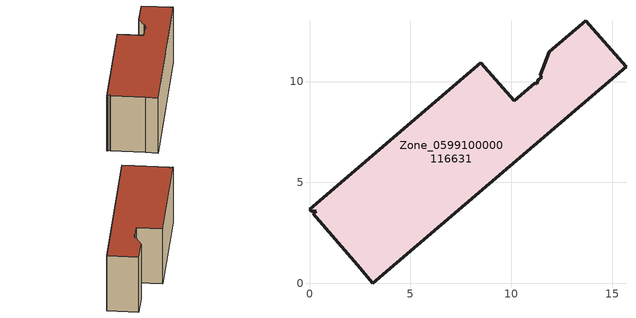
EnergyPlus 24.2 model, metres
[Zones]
Zone_0599100000116631
 floor ground (C_G): 11.34,10.08 11.5,10.22 11.43,10.31 11.88,11.48 13.69,13.02 15.67,10.74 3.14,0 2.37,0.93 0.2,3.45 0.34,3.58 0.09,3.57 0,3.68 8.48,10.93 10.13,9.05 11.15,9.93 11.26,9.89 z0
 wall outside (C_F): 11.5,10.22 11.34,10.08 11.26,9.89 11.15,9.93 10.13,9.05 8.48,10.93 0,3.68 0.09,3.57 0.34,3.58 0.2,3.45 2.37,0.93 3.14,0 15.67,10.74 13.69,13.02 11.88,11.48 11.43,10.31 11.5,10.22 z0:6.03
 roof outside (C_R): 11.88,11.48 11.43,10.31 11.5,10.22 11.34,10.08 11.26,9.89 11.15,9.93 10.13,9.05 8.48,10.93 0,3.68 0.09,3.57 0.34,3.58 0.2,3.45 2.37,0.93 3.14,0 15.67,10.74 13.69,13.02 z6.03
[BUILDING]
Pand.0599100000116631: North Axis=0; Terrain=City; Loads Convergence Tolerance Value=0.04; Temperature Convergence Tolerance Value=0.4; Solar Distribution=FullExterior; Maximum Number of Warmup Days=25; Minimum Number of Warmup Days=1
[Site:Location]
Rotterdam.The.Hague.AP_ZH_NLD Design_Conditions: Latitude=51.96; Longitude=4.45; Time Zone=1; Elevation=-4.5
[SITE:GROUNDTEMPERATURE:BUILDINGSURFACE]
18, 18, 18, 18, 18, 18, 18, 18, 18, 18, 18, 18
[MATERIAL] Thermal Absorptance=0.9; Solar Absorptance=0.7; Visible Absorptance=0.7
Name | Roughness | Thickness | Conductivity | Density | Specific Heat
G.TI.1946 | MediumSmooth | 0.15 | 1 | 540 | 1210
F.TI.1946 | Rough | 0.3 | 0.857143 | 1920 | 840
R.TI.1946 | MediumRough | 0.2 | 0.1 | 1500 | 1000
[CONSTRUCTION]
C_G: G.TI.1946
C_F: F.TI.1946
C_R: R.TI.1946
[ZONE]
Zone_0599100000116631: Type=1; Multiplier=1; Ceiling Height=Autocalculate; Volume=Autocalculate; Floor Area=autocalculate; Part of Total Floor Area=Yes
[ZONEINFILTRATION:DESIGNFLOWRATE]
Infil_Zone_0599100000116631: Zone or ZoneList or Space or SpaceList=Zone_0599100000116631; Schedule=AlwaysOn; Design Flow Rate Calculation Method=Flow/Area; Flow Rate per Floor Area=0.003; Constant Term Coefficient=1; Temperature Term Coefficient=0; Velocity Term Coefficient=0; Velocity Squared Term Coefficient=0
[HVACTEMPLATE:ZONE:IDEALLOADSAIRSYSTEM]
Zone_0599100000116631: Maximum Heating Supply Air Temperature=50; Minimum Cooling Supply Air Temperature=13; Maximum Heating Supply Air Humidity Ratio=0.0156; Minimum Cooling Supply Air Humidity Ratio=0.0077; Heating Limit=NoLimit; Cooling Limit=NoLimit; Dehumidification Control Type=ConstantSensibleHeatRatio; Cooling Sensible Heat Ratio=0.7; Dehumidification Setpoint=60; Humidification Control Type=None; Humidification Setpoint=30; Outdoor Air Method=None; Outdoor Air Flow Rate per Person=0.00944; Outdoor Air Flow Rate per Zone Floor Area=0; Outdoor Air Flow Rate per Zone=0; Demand Controlled Ventilation Type=None; Outdoor Air Economizer Type=NoEconomizer; Heat Recovery Type=None; Sensible Heat Recovery Effectiveness=0.7; Latent Heat Recovery Effectiveness=0.65
[ZONECONTROL:THERMOSTAT]
ThermostatControl_Zone_0599100000116631: Zone or ZoneList=Zone_0599100000116631; Control Type Schedule=DualSetpointControlType; Control 1=Thermostat_Zone_0599100000116631; Temperature Difference Between Cutout And Setpoint=0
[THERMOSTATSETPOINT:DUALSETPOINT]
Thermostat_Zone_0599100000116631: Heating Setpoint Temperature Schedule=HeatingSetpoint_Zone_0599100000116631; Cooling Setpoint Temperature Schedule=CoolingSetpoint_Zone_0599100000116631
[SCHEDULE:COMPACT]
HeatingSetpoint_Zone_0599100000116631: Through: 12/31, For: AllDays, Until: 24:00, 21
CoolingSetpoint_Zone_0599100000116631: Through: 12/31, For: AllDays, Until: 24:00, 24
DualSetpointControlType: Through: 12/31, For: AllDays, Until: 24:00, 4
AlwaysOn: Through: 12/31, For: AllDays, Until: 24:00, 1
